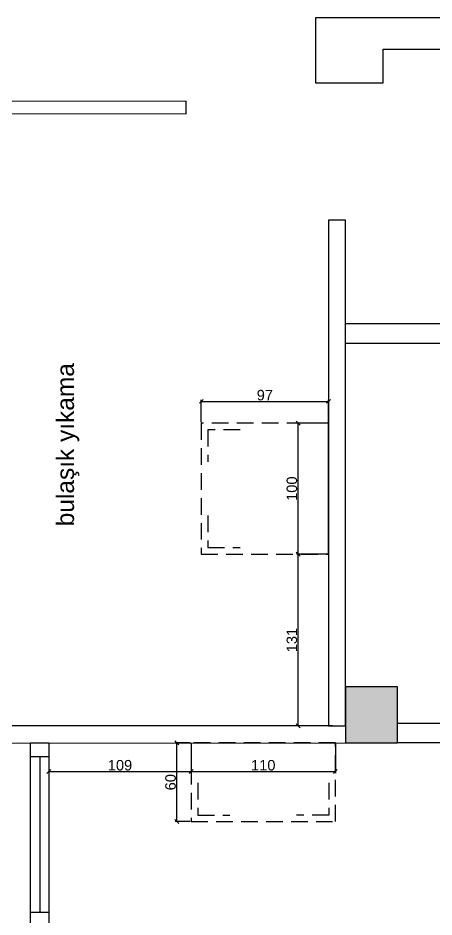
# Model space of a CAD drawing. Header units: millimetres. Extents: x -1066 to 22000, y -1118 to 1876.
# Drawn here: x 19790 to 20108, y 574 to 1260 of the extents above; entities that cross this region are included whole.
import ezdxf

# ---------------------------------------------------------------- set-up
doc = ezdxf.new("R2010")
doc.units = ezdxf.units.MM
doc.linetypes.add('HIDDENX2', pattern=[19.05, 12.7, -6.35])
doc.layers.add('-DWG_ANA', color=7, linetype='Continuous')
doc.layers.add('DUVAR', color=1, linetype='Continuous')
doc.styles.get("Standard").update_dxf_attribs({"font": 'arial.ttf'})
doc.dimstyles.new('OLCU50', dxfattribs={"dimtxt": 8, "dimasz": 3, "dimexe": 1.25, "dimexo": 0.625, "dimtad": 1, "dimdec": 0, "dimtxsty": 'Standard', "dimblk": 'OBLIQUE', "dimcen": 2.5, "dimclrd": 256, "dimclre": 251, "dimclrt": 25, "dimadec": 0, "dimazin": 0, "dimtfac": 1, "dimtdec": 0, "dimtmove": 0, "dimatfit": 3, "dimldrblk": 'OBLIQUE', "dimfxl": 1, "dimarcsym": 0})

# ---------------------------------------------------------------- blocks, each defined once
blk = doc.blocks.new('_Oblique')
at = {"color": 0, "linetype": 'ByBlock', "lineweight": -2}
blk.add_line((-0.5, -0.5), (0.5, 0.5), dxfattribs=at)
blk = doc.blocks.new('*D213')
at = {"layer": 'Defpoints', "color": 0, "transparency": 16777216}
for p in [(20003.99, 851.11), (20027.16, 851.11), (20027.16, 720.11)]:
    blk.add_point(p, dxfattribs=at)
at = {"layer": 'DUVAR', "color": 251, "lineweight": -2, "transparency": 16777216}
for p, q in [((20026.54, 851.11), (20002.74, 851.11)), ((20026.54, 720.11), (20002.74, 720.11))]:
    blk.add_line(p, q, dxfattribs=at)
at = {"layer": 'DUVAR', "lineweight": -2, "transparency": 16777216}
blk.add_line((20003.99, 720.11), (20003.99, 851.11), dxfattribs=at)
at = {"layer": 'DUVAR', "lineweight": -2, "transparency": 16777216, "xscale": 3, "yscale": 3, "zscale": 3}
for p, rotation in [((20003.99, 851.11), 90), ((20003.99, 720.11), 270)]:
    blk.add_blockref('_Oblique', p, dxfattribs=dict(at, rotation=rotation))
at = {"layer": 'DUVAR', "color": 25, "transparency": 16777216, "insert": (19999.28, 785.61), "char_height": 8, "attachment_point": 5, "rotation": 90}
blk.add_mtext('131', dxfattribs=at)
blk = doc.blocks.new('*D214')
at = {"layer": 'Defpoints', "color": 0, "transparency": 16777216}
for p in [(20003.99, 951.11), (20027.16, 951.11), (20027.16, 851.11)]:
    blk.add_point(p, dxfattribs=at)
at = {"layer": 'DUVAR', "color": 251, "lineweight": -2, "transparency": 16777216}
for p, q in [((20026.54, 951.11), (20002.74, 951.11)), ((20026.54, 851.11), (20002.74, 851.11))]:
    blk.add_line(p, q, dxfattribs=at)
at = {"layer": 'DUVAR', "lineweight": -2, "transparency": 16777216}
blk.add_line((20003.99, 851.11), (20003.99, 951.11), dxfattribs=at)
at = {"layer": 'DUVAR', "lineweight": -2, "transparency": 16777216, "xscale": 3, "yscale": 3, "zscale": 3}
for p, rotation in [((20003.99, 951.11), 90), ((20003.99, 851.11), 270)]:
    blk.add_blockref('_Oblique', p, dxfattribs=dict(at, rotation=rotation))
at = {"layer": 'DUVAR', "color": 25, "transparency": 16777216, "insert": (19999.28, 901.11), "char_height": 8, "attachment_point": 5, "rotation": 90}
blk.add_mtext('100', dxfattribs=at)
blk = doc.blocks.new('*D215')
at = {"layer": 'Defpoints', "color": 0, "transparency": 16777216}
for p in [(19813.84, 707.07), (19922.41, 707.07), (19922.41, 685.32)]:
    blk.add_point(p, dxfattribs=at)
at = {"layer": 'DUVAR', "color": 251, "lineweight": -2, "transparency": 16777216}
for p, q in [((19813.84, 706.44), (19813.84, 684.07)), ((19922.41, 706.44), (19922.41, 684.07))]:
    blk.add_line(p, q, dxfattribs=at)
at = {"layer": 'DUVAR', "lineweight": -2, "transparency": 16777216}
blk.add_line((19813.84, 685.32), (19922.41, 685.32), dxfattribs=at)
at = {"layer": 'DUVAR', "lineweight": -2, "transparency": 16777216, "xscale": 3, "yscale": 3, "zscale": 3, "rotation": 180}
blk.add_blockref('_Oblique', (19813.84, 685.32), dxfattribs=at)
at = {"layer": 'DUVAR', "lineweight": -2, "transparency": 16777216, "xscale": 3, "yscale": 3, "zscale": 3}
blk.add_blockref('_Oblique', (19922.41, 685.32), dxfattribs=at)
at = {"layer": 'DUVAR', "color": 25, "transparency": 16777216, "insert": (19868.13, 690.03), "char_height": 8, "attachment_point": 5}
blk.add_mtext('109', dxfattribs=at)
blk = doc.blocks.new('*D216')
at = {"layer": 'Defpoints', "color": 0, "transparency": 16777216}
for p in [(19922.41, 707.07), (20032.41, 707.07), (20032.41, 685.32)]:
    blk.add_point(p, dxfattribs=at)
at = {"layer": 'DUVAR', "color": 251, "lineweight": -2, "transparency": 16777216}
for p, q in [((19922.41, 706.44), (19922.41, 684.07)), ((20032.41, 706.44), (20032.41, 684.07))]:
    blk.add_line(p, q, dxfattribs=at)
at = {"layer": 'DUVAR', "lineweight": -2, "transparency": 16777216}
blk.add_line((19922.41, 685.32), (20032.41, 685.32), dxfattribs=at)
at = {"layer": 'DUVAR', "lineweight": -2, "transparency": 16777216, "xscale": 3, "yscale": 3, "zscale": 3, "rotation": 180}
blk.add_blockref('_Oblique', (19922.41, 685.32), dxfattribs=at)
at = {"layer": 'DUVAR', "lineweight": -2, "transparency": 16777216, "xscale": 3, "yscale": 3, "zscale": 3}
blk.add_blockref('_Oblique', (20032.41, 685.32), dxfattribs=at)
at = {"layer": 'DUVAR', "color": 25, "transparency": 16777216, "insert": (19977.41, 690.03), "char_height": 8, "attachment_point": 5}
blk.add_mtext('110', dxfattribs=at)
blk = doc.blocks.new('*D217')
at = {"layer": 'Defpoints', "color": 0, "transparency": 16777216}
for p in [(20027.16, 967.74), (19930.16, 951.11), (20027.16, 951.11)]:
    blk.add_point(p, dxfattribs=at)
at = {"layer": 'DUVAR', "color": 251, "lineweight": -2, "transparency": 16777216}
for p, q in [((19930.16, 951.74), (19930.16, 968.99)), ((20027.16, 951.74), (20027.16, 968.99))]:
    blk.add_line(p, q, dxfattribs=at)
at = {"layer": 'DUVAR', "lineweight": -2, "transparency": 16777216}
blk.add_line((19930.16, 967.74), (20027.16, 967.74), dxfattribs=at)
at = {"layer": 'DUVAR', "lineweight": -2, "transparency": 16777216, "xscale": 3, "yscale": 3, "zscale": 3, "rotation": 180}
blk.add_blockref('_Oblique', (19930.16, 967.74), dxfattribs=at)
at = {"layer": 'DUVAR', "lineweight": -2, "transparency": 16777216, "xscale": 3, "yscale": 3, "zscale": 3}
blk.add_blockref('_Oblique', (20027.16, 967.74), dxfattribs=at)
at = {"layer": 'DUVAR', "color": 25, "transparency": 16777216, "insert": (19978.66, 972.45), "char_height": 8, "attachment_point": 5}
blk.add_mtext('97', dxfattribs=at)
blk = doc.blocks.new('*D218')
at = {"layer": 'Defpoints', "color": 0, "transparency": 16777216}
for p in [(19911.44, 707.16), (19922.41, 707.16), (19922.41, 647.07)]:
    blk.add_point(p, dxfattribs=at)
at = {"layer": 'DUVAR', "color": 251, "lineweight": -2, "transparency": 16777216}
for p, q in [((19921.78, 707.16), (19910.19, 707.16)), ((19921.78, 647.07), (19910.19, 647.07))]:
    blk.add_line(p, q, dxfattribs=at)
at = {"layer": 'DUVAR', "lineweight": -2, "transparency": 16777216}
blk.add_line((19911.44, 647.07), (19911.44, 707.16), dxfattribs=at)
at = {"layer": 'DUVAR', "lineweight": -2, "transparency": 16777216, "xscale": 3, "yscale": 3, "zscale": 3}
for p, rotation in [((19911.44, 707.16), 90), ((19911.44, 647.07), 270)]:
    blk.add_blockref('_Oblique', p, dxfattribs=dict(at, rotation=rotation))
at = {"layer": 'DUVAR', "color": 25, "transparency": 16777216, "insert": (19906.73, 677.11), "char_height": 8, "attachment_point": 5, "rotation": 90}
blk.add_mtext('60', dxfattribs=at)

msp = doc.modelspace()

# ---------------------------------------------------------------- hatches: boundary and pattern name
at = {"layer": 'DUVAR'}
h = msp.add_hatch(dxfattribs=at)
h.set_pattern_fill('ANSI36', color=157)
h.set_pattern_definition([(45, (15650.7962, 9e-13), (1.683798, 6.173926), [7.9375, -1.5875, 0, -1.5875])])
h.paths.add_polyline_path([(20080.03, 749.85), (20040.3, 749.85), (20040.16, 707.26), (20079.89, 707.26)])
h.paths.add_polyline_path([(18786.03, 1260.29), (18721.65, 1260.29), (18721.65, 1207.7), (18786.03, 1207.7)])
h.paths.add_polyline_path([(18795.11, 759.85), (18721.65, 759.85), (18721.65, 707.26), (18795.11, 707.26)])
h.paths.add_polyline_path([(18795.11, 193.31), (18721.65, 193.31), (18721.65, 118.63), (18736.27, 118.63), (18795.11, 118.63)])
h.paths.add_polyline_path([(18795.11, -387.84), (18721.65, -387.84), (18721.65, -462.52), (18795.11, -462.52)])
h.paths.add_polyline_path([(19454.77, -387.84), (19381.31, -387.84), (19381.31, -462.52), (19454.77, -462.52)])
h.paths.add_polyline_path([(20100.25, -387.84), (20026.78, -387.84), (20026.78, -462.52), (20100.25, -462.52)])

# ---------------------------------------------------------------- linework, layer by layer
at = {"layer": '-DWG_ANA'}
msp.add_line((19918.63, 1187.1), (19918.63, 1196.88), dxfattribs=at)
for p, q in [((20017.2, 1260.29), (20017.2, 1210.78)), ((20278.33, 1260.29), (20017.2, 1260.29)), ((20069.02, 1210.78), (20069.02, 1236.5)), ((20069.02, 1236.5), (20233.02, 1236.5)), ((20017.2, 1210.78), (20069.02, 1210.78)), ((19646.97, 1197.17), (19918.87, 1196.88)), ((19637.37, 1187.54), (19918.63, 1187.1)), ((20040.16, 1027.11), (20285.52, 1027.11)), ((20040.16, 1012.11), (20270.52, 1012.11)), ((20070.44, 749.85), (20040.16, 749.85)), ((19813.84, 696.48), (19799.92, 696.48)), ((19806.88, 696.48), (19806.88, 577.85)), ((19799.92, 577.85), (19813.84, 577.85))]:
    msp.add_line(p, q)
for points in [[(20027.16, 720.11), (20040.16, 720.11), (20040.16, 1106.11), (20027.16, 1106.11)], [(20040.16, 707.26), (20079.89, 707.26), (20079.89, 749.85), (20040.16, 749.85)]]:
    msp.add_lwpolyline(points, close=True)
for points in [[(19550.61, 1080.11), (19553.23, 874.78), (19553.23, 874.78), (19553.23, 863.22), (19553.23, 863.22), (19553.23, 706.84), (20040.16, 707.26), (20040.16, 707.26)], [(20030.51, 720.11), (20030.51, 720.11), (19578.92, 720.11), (19578.92, 1080.11), (19550.61, 1080.11)], [(20263.84, 707.26), (20079.89, 707.26), (20079.89, 722.11), (20270.52, 722.11), (20270.52, 823.18), (20284.88, 823.18), (20284.88, 642.26), (20263.84, 642.26), (20263.84, 707.26)], [(19799.92, 552.32), (19799.92, 707.07), (19813.84, 707.07), (19813.84, 494.46), (19799.92, 494.46), (19799.92, 552.32)]]:
    msp.add_lwpolyline(points)
at = {"layer": 'DUVAR', "linetype": 'HIDDENX2'}
for p, q in [((19930.16, 951.11), (19930.16, 851.11)), ((20027.16, 951.11), (19930.16, 951.11)), ((19930.16, 851.11), (20027.16, 851.11))]:
    msp.add_line(p, q, dxfattribs=at)
at = {"layer": 'DUVAR'}
msp.add_line((20027.16, 851.11), (20027.16, 951.11), dxfattribs=at)
at = {"layer": 'DUVAR', "linetype": 'HIDDENX2'}
for points in [[(19959.74, 946.11), (19935.16, 946.11), (19935.16, 921.53)], [(19935.16, 880.7), (19935.16, 856.11), (19959.74, 856.11)], [(19927.41, 676.65), (19927.41, 652.07), (19951.99, 652.07)], [(20027.41, 676.65), (20027.41, 652.07), (20002.83, 652.07)]]:
    msp.add_lwpolyline(points, dxfattribs=at)
msp.add_lwpolyline([(19922.41, 647.07), (20032.41, 647.07), (20032.41, 707.07), (19922.41, 707.07)], close=True, dxfattribs=at)

# ---------------------------------------------------------------- texts
at = {"layer": 'DUVAR'}
msp.add_text('bulaşık yıkama', height=13.365, rotation=90, dxfattribs=at).set_placement((19833.05, 872.41))

# ---------------------------------------------------------------- dimensions: what is measured, and where the dimension line sits
for base, p1, p2, picture, middle in [((20027.16, 967.74), (19930.16, 951.11), (20027.16, 951.11), '*D217', (19978.66, 972.45)), ((19922.41, 685.32), (19813.84, 707.07), (19922.41, 707.07), '*D215', (19868.13, 690.03)), ((20032.41, 685.32), (19922.41, 707.07), (20032.41, 707.07), '*D216', (19977.41, 690.03))]:
    dim = msp.add_linear_dim(base=base, p1=p1, p2=p2, dimstyle='OLCU50', dxfattribs=at)
    dim.commit()
    dim.dimension.update_dxf_attribs({"geometry": picture, "text_midpoint": middle})
for base, p1, p2, picture, middle in [((20003.99, 951.11), (20027.16, 851.11), (20027.16, 951.11), '*D214', (19999.28, 901.11)), ((20003.99, 851.11), (20027.16, 720.11), (20027.16, 851.11), '*D213', (19999.28, 785.61)), ((19911.44, 707.16), (19922.41, 647.07), (19922.41, 707.16), '*D218', (19906.73, 677.11))]:
    dim = msp.add_linear_dim(base=base, p1=p1, p2=p2, angle=90, dimstyle='OLCU50', dxfattribs=at)
    dim.commit()
    dim.dimension.update_dxf_attribs({"geometry": picture, "text_midpoint": middle})

doc.saveas('drawing.dxf')
